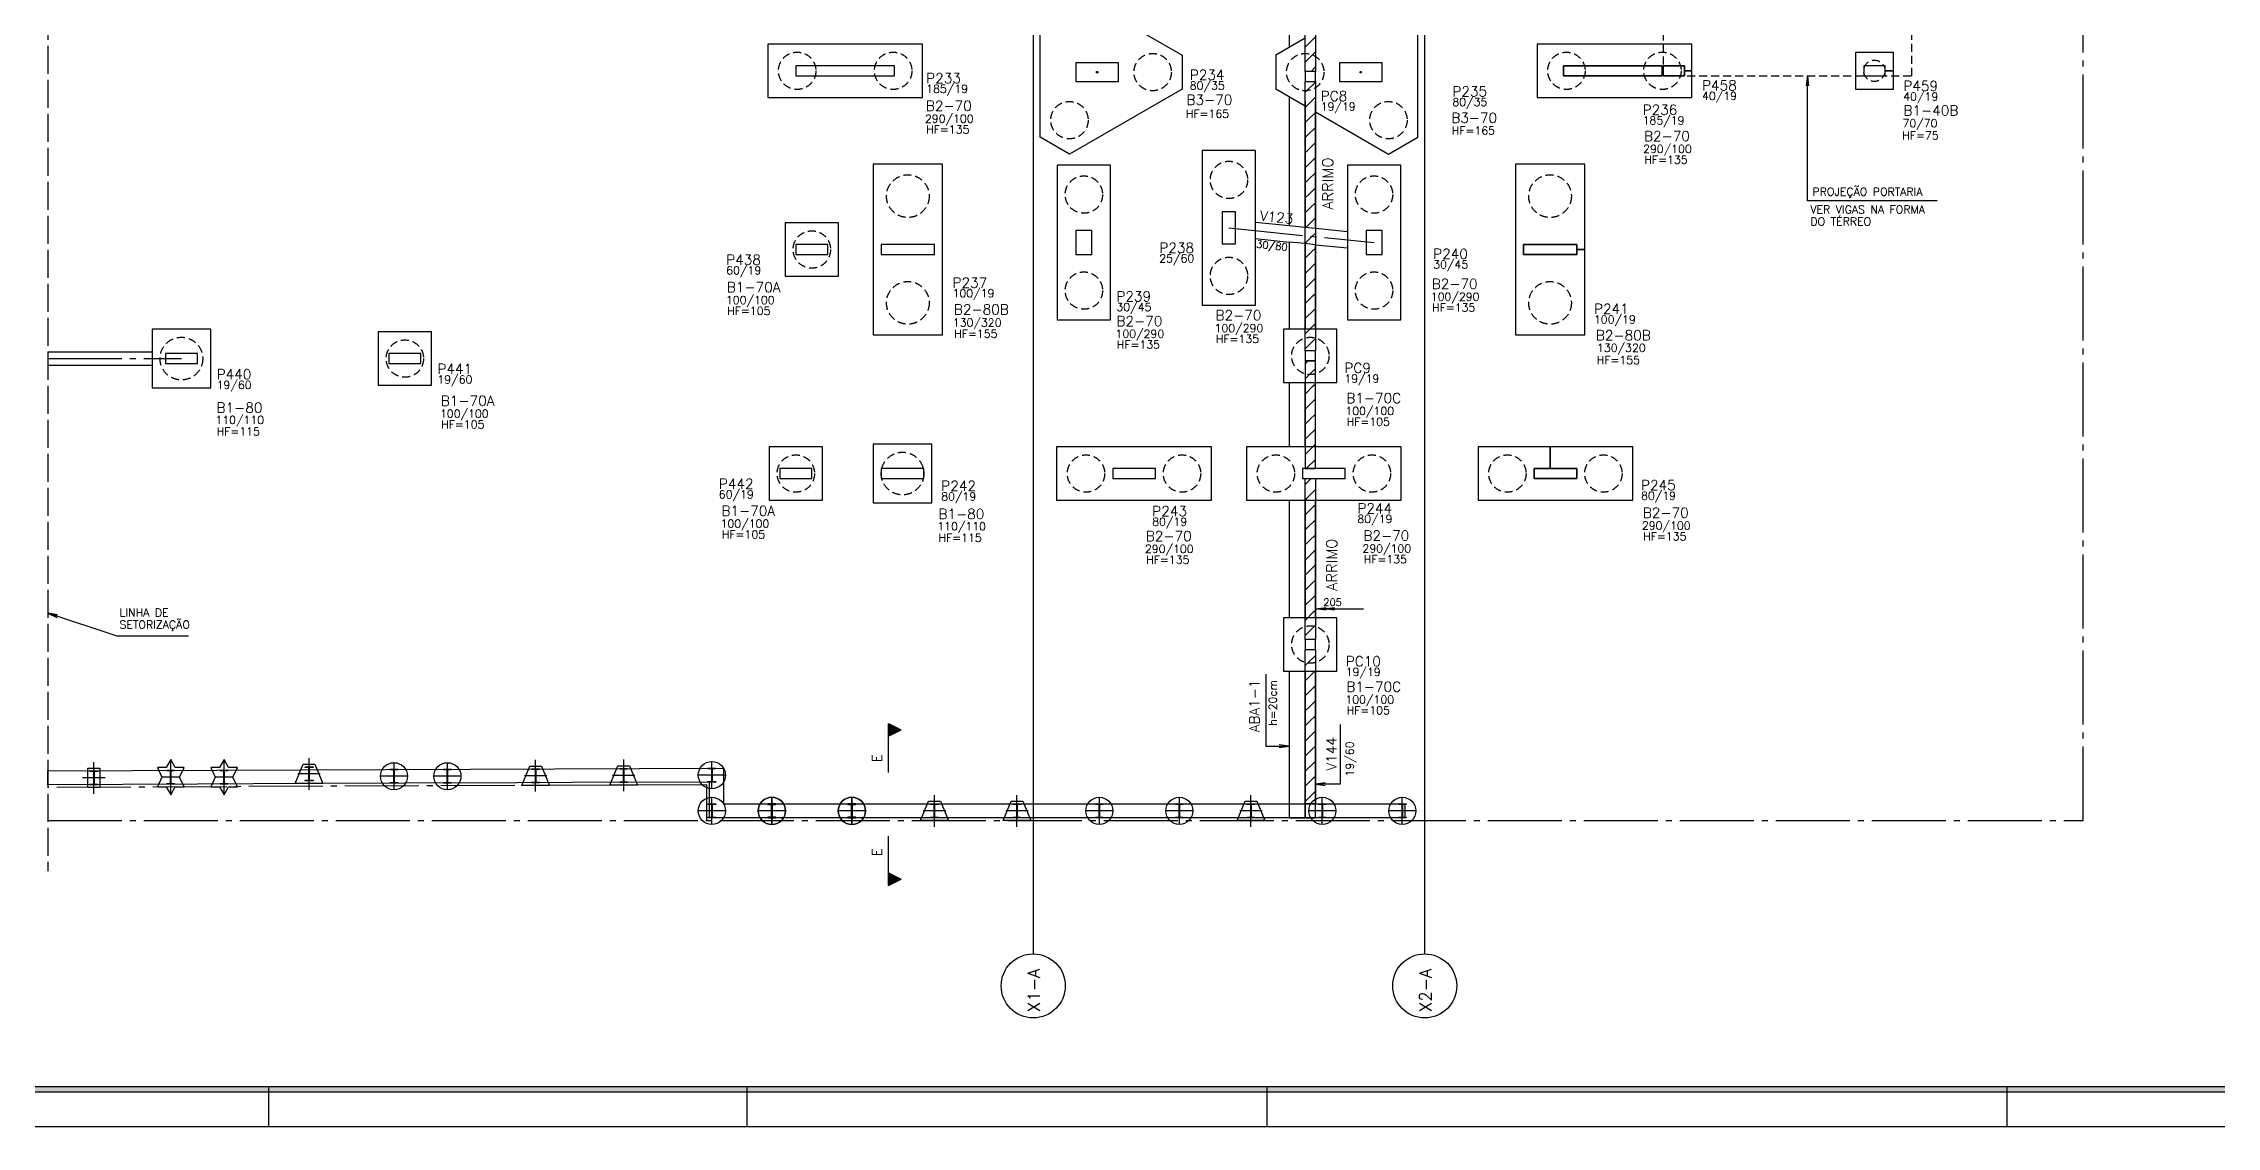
# Model space of a CAD drawing. Extents: x -5876 to 5291, y -572 to 5735.
# Drawn here: x -3827 to 247, y -572 to 1458 of the extents above; entities that cross this region are included whole.
import ezdxf

# ---------------------------------------------------------------- set-up
doc = ezdxf.new("R2010")
doc.units = 0
doc.header["$LTSCALE"] = 75
doc.header["$MEASUREMENT"] = 0
for name, pattern in [('ESTILO_TQS_0001', [0.85, 0.7, -0.15]), ('ESTILO_TQS_0002', [0.3, 0.2, -0.1]), ('ESTILO_TQS_0004', [2.4, 1.5, 0.2, 0.15, -0.2, 0.15, -0.2])]:
    doc.linetypes.add(name, pattern=pattern)
doc.layers.get('0').update_dxf_attribs({"color": 245, "linetype": 'CONTINUOUS'})
for name, color, linetype in [('01', 7, 'CONTINUOUS'), ('100', 7, 'CONTINUOUS'), ('11', 7, 'CONTINUOUS'), ('12', 7, 'CONTINUOUS'), ('178', 7, 'CONTINUOUS'), ('18', 4, 'CONTINUOUS'), ('2', 5, 'CONTINUOUS'), ('201', 7, 'ESTILO_TQS_0001'), ('205', 5, 'ESTILO_TQS_0004'), ('21', 1, 'CONTINUOUS'), ('210', 7, 'ESTILO_TQS_0002'), ('221', 102, 'CONTINUOUS'), ('224', 7, 'CONTINUOUS'), ('226', 9, 'CONTINUOUS'), ('234', 66, 'CONTINUOUS'), ('240', 43, 'CONTINUOUS'), ('246', 3, 'CONTINUOUS'), ('251', 5, 'CONTINUOUS'), ('8', 7, 'CONTINUOUS'), ('9', 3, 'CONTINUOUS')]:
    doc.layers.add(name, color=color, linetype=linetype)
doc.styles.get("Standard").update_dxf_attribs({"font": 'ROMANS.SHX'})

# ---------------------------------------------------------------- blocks, each defined once
blk = doc.blocks.new('PERFIL_3', base_point=(4661.005624, 4850.7173))
at = {"layer": '178'}
for p, q in [((4686.44466, 4850.7173), (4635.566588, 4850.7173)), ((4661.005013, 4825.278264), (4661.005013, 4876.156336))]:
    blk.add_line(p, q, dxfattribs=at)
at = {"layer": '178', "linetype": 'Continuous'}
for p, q in [((4653.655014, 4862.6973), (4653.655014, 4863.8173)), ((4653.655014, 4863.8173), (4668.355014, 4863.8173)), ((4659.695014, 4862.6973), (4653.655014, 4862.6973)), ((4660.675014, 4839.7173), (4660.675014, 4861.7173)), ((4661.335014, 4861.7173), (4661.335014, 4839.7173)), ((4668.355014, 4862.6973), (4662.315014, 4862.6973)), ((4668.355014, 4863.8173), (4668.355014, 4862.6973)), ((4653.655014, 4837.6173), (4653.655014, 4838.7373)), ((4653.655014, 4838.7373), (4659.695014, 4838.7373)), ((4668.355014, 4837.6173), (4653.655014, 4837.6173)), ((4662.315014, 4838.7373), (4668.355014, 4838.7373)), ((4668.355014, 4838.7373), (4668.355014, 4837.6173))]:
    blk.add_line(p, q, dxfattribs=at)
at = {"layer": '178'}
blk.add_circle((4661.005624, 4850.7173), 25.439036, dxfattribs=at)
at = {"layer": '178', "linetype": 'Continuous'}
for centre, start, end in [((4659.695014, 4861.7173), 360, 90), ((4662.315014, 4861.7173), 90, 179.999999), ((4659.695014, 4839.7173), 270, 360), ((4662.315014, 4839.7173), 180, 270)]:
    blk.add_arc(centre, 0.98, start, end, dxfattribs=at)
blk = doc.blocks.new('_H0B108D4A6C-032')
for p, q in [((-1460.876702, 1820.098763), (-1443.879465, 1837.096)), ((-1461.626, 1819.349465), (-1460.876702, 1820.098763)), ((-1461.626, 1791.065193), (-1459.682477, 1793.008716)), ((-1459.682477, 1793.008716), (-1442.626, 1810.065193)), ((-1461.626, 1762.780922), (-1458.488252, 1765.91867)), ((-1458.488252, 1765.91867), (-1442.626, 1781.780922)), ((-1457.294027, 1738.828623), (-1442.626, 1753.496651)), ((-1461.626, 1734.496651), (-1457.294027, 1738.828623)), ((-1461.626, 1706.21238), (-1456.099803, 1711.738577)), ((-1456.099803, 1711.738577), (-1442.626, 1725.21238)), ((-1461.626, 1677.928108), (-1454.905578, 1684.648531)), ((-1454.905578, 1684.648531), (-1442.626, 1696.928108)), ((-1461.626, 1649.643837), (-1453.711353, 1657.558484)), ((-1461.626, 1621.359566), (-1452.517128, 1630.468438)), ((-1453.711353, 1657.558484), (-1442.626, 1668.643837)), ((-1452.517128, 1630.468438), (-1442.626, 1640.359566)), ((-1461.626, 1593.075295), (-1451.322904, 1603.378391)), ((-1451.322904, 1603.378391), (-1442.626, 1612.075295)), ((-1461.626, 1564.791023), (-1450.128679, 1576.288345)), ((-1461.626, 1536.506752), (-1448.934454, 1549.198298)), ((-1450.128679, 1576.288345), (-1442.626, 1583.791023)), ((-1448.934454, 1549.198298), (-1442.626, 1555.506752)), ((-1461.626, 1508.222481), (-1447.740229, 1522.108252)), ((-1447.740229, 1522.108252), (-1442.626, 1527.222481)), ((-1461.626, 1479.93821), (-1446.546004, 1495.018205)), ((-1461.626, 1451.653938), (-1445.35178, 1467.928159)), ((-1446.546004, 1495.018205), (-1442.626, 1498.93821)), ((-1445.35178, 1467.928159), (-1442.626, 1470.653938)), ((-1461.626, 1423.369667), (-1444.157555, 1440.838112)), ((-1444.157555, 1440.838112), (-1442.626, 1442.369667)), ((-1450.615396, 1406.096), (-1442.96333, 1413.748066)), ((-1442.96333, 1413.748066), (-1442.626, 1414.085396))]:
    blk.add_line(p, q)
blk = doc.blocks.new('_H0B108D4A6C-033')
for p, q in [((-1460.890117, 1367.537008), (-1442.626, 1385.801125)), ((-1461.626, 1366.801125), (-1460.890117, 1367.537008)), ((-1459.864542, 1340.278311), (-1442.626, 1357.516853)), ((-1461.626, 1338.516853), (-1459.864542, 1340.278311)), ((-1461.626, 1310.232582), (-1458.838968, 1313.019615)), ((-1458.838968, 1313.019615), (-1442.626, 1329.232582)), ((-1461.626, 1281.948311), (-1457.813393, 1285.760918)), ((-1457.813393, 1285.760918), (-1442.626, 1300.948311)), ((-1456.787818, 1258.502222), (-1442.626, 1272.66404)), ((-1461.626, 1253.66404), (-1456.787818, 1258.502222)), ((-1461.626, 1225.379769), (-1455.762244, 1231.243525)), ((-1455.762244, 1231.243525), (-1442.626, 1244.379769)), ((-1461.626, 1197.095497), (-1454.736669, 1203.984828)), ((-1454.736669, 1203.984828), (-1442.626, 1216.095497)), ((-1453.711094, 1176.726132), (-1442.626, 1187.811226)), ((-1461.626, 1168.811226), (-1453.711094, 1176.726132)), ((-1461.626, 1140.526955), (-1452.685519, 1149.467435)), ((-1452.685519, 1149.467435), (-1442.626, 1159.526955)), ((-1461.626, 1112.242684), (-1451.659945, 1122.208739)), ((-1451.659945, 1122.208739), (-1442.626, 1131.242684)), ((-1450.63437, 1094.950042), (-1442.626, 1102.958412)), ((-1461.626, 1083.958412), (-1450.63437, 1094.950042)), ((-1461.626, 1055.674141), (-1449.608795, 1067.691346)), ((-1449.608795, 1067.691346), (-1442.626, 1074.674141)), ((-1461.626, 1027.38987), (-1448.58322, 1040.432649)), ((-1448.58322, 1040.432649), (-1442.626, 1046.38987)), ((-1461.626, 999.105599), (-1447.557646, 1013.173953)), ((-1461.626, 970.821327), (-1446.532071, 985.915256)), ((-1447.557646, 1013.173953), (-1442.626, 1018.105599)), ((-1446.532071, 985.915256), (-1442.626, 989.821327)), ((-1461.626, 942.537056), (-1445.506496, 958.65656)), ((-1445.506496, 958.65656), (-1442.626, 961.537056)), ((-1461.626, 914.252785), (-1444.480922, 931.397863)), ((-1461.626, 885.968514), (-1443.455347, 904.139167)), ((-1444.480922, 931.397863), (-1442.626, 933.252785)), ((-1443.455347, 904.139167), (-1442.626, 904.968514))]:
    blk.add_line(p, q)
blk = doc.blocks.new('_H0B108D4A6C-034')
for p, q in [((-1461.626, 857.684242), (-1456.214242, 863.096)), ((-1461.626, 829.399971), (-1444.155998, 846.869974)), ((-1461.626, 801.1157), (-1447.100661, 815.641038)), ((-1447.100661, 815.641038), (-1442.626, 820.1157)), ((-1444.155998, 846.869974), (-1442.626, 848.399971)), ((-1461.626, 772.831429), (-1450.045325, 784.412103)), ((-1450.045325, 784.412103), (-1442.626, 791.831429)), ((-1461.626, 744.547157), (-1452.989989, 753.183168)), ((-1455.934653, 721.954233), (-1442.626, 735.262886)), ((-1452.989989, 753.183168), (-1442.626, 763.547157)), ((-1461.626, 716.262886), (-1455.934653, 721.954233)), ((-1458.879317, 690.725298), (-1442.626, 706.978615)), ((-1461.626, 687.978615), (-1458.879317, 690.725298)), ((-1459.724344, 661.596), (-1442.626, 678.694344))]:
    blk.add_line(p, q)
blk = doc.blocks.new('_H0B108D4A6C-035')
for p, q in [((-1461.626, 631.410072), (-1460.962872, 632.073201)), ((-1460.962872, 632.073201), (-1450.440072, 642.596)), ((-1459.286113, 605.465688), (-1442.626, 622.125801)), ((-1461.626, 603.125801), (-1459.286113, 605.465688)), ((-1461.626, 574.84153), (-1457.609354, 578.858175)), ((-1457.609354, 578.858175), (-1442.626, 593.84153)), ((-1461.626, 546.557259), (-1455.932596, 552.250663)), ((-1455.932596, 552.250663), (-1442.626, 565.557259)), ((-1454.255837, 525.64315), (-1442.626, 537.272987)), ((-1461.626, 518.272987), (-1454.255837, 525.64315)), ((-1461.626, 489.988716), (-1452.579078, 499.035638)), ((-1452.579078, 499.035638), (-1442.626, 508.988716)), ((-1461.626, 461.704445), (-1450.90232, 472.428125)), ((-1450.90232, 472.428125), (-1442.626, 480.704445)), ((-1449.225561, 445.820613), (-1442.626, 452.420174)), ((-1461.626, 433.420174), (-1449.225561, 445.820613)), ((-1461.626, 405.135902), (-1447.548802, 419.2131)), ((-1447.548802, 419.2131), (-1442.626, 424.135902)), ((-1461.626, 376.851631), (-1445.872044, 392.605587)), ((-1445.872044, 392.605587), (-1442.626, 395.851631)), ((-1444.195285, 365.998075), (-1442.626, 367.56736)), ((-1461.626, 348.56736), (-1444.195285, 365.998075))]:
    blk.add_line(p, q)
blk = doc.blocks.new('_H0B108D4A6C-036')
for p, q in [((-1461.626, 320.283089), (-1461.514273, 320.394815)), ((-1461.626, 291.998817), (-1459.771162, 293.853655)), ((-1461.514273, 320.394815), (-1459.813089, 322.096)), ((-1459.771162, 293.853655), (-1442.626, 310.998817)), ((-1461.626, 263.714546), (-1458.028051, 267.312495)), ((-1458.028051, 267.312495), (-1442.626, 282.714546)), ((-1456.28494, 240.771335), (-1442.626, 254.430275)), ((-1461.626, 235.430275), (-1456.28494, 240.771335)), ((-1461.626, 207.146004), (-1454.541829, 214.230175)), ((-1454.541829, 214.230175), (-1442.626, 226.146004)), ((-1461.626, 178.861732), (-1452.798718, 187.689014)), ((-1452.798718, 187.689014), (-1442.626, 197.861732)), ((-1451.055607, 161.147854), (-1442.626, 169.577461)), ((-1461.626, 150.577461), (-1451.055607, 161.147854)), ((-1461.626, 122.29319), (-1449.312496, 134.606694)), ((-1449.312496, 134.606694), (-1442.626, 141.29319)), ((-1461.626, 94.008919), (-1447.569385, 108.065534)), ((-1461.626, 65.724647), (-1445.826273, 81.524374)), ((-1447.569385, 108.065534), (-1442.626, 113.008919)), ((-1445.826273, 81.524374), (-1442.626, 84.724647)), ((-1461.626, 37.440376), (-1444.083162, 54.983214)), ((-1444.083162, 54.983214), (-1442.626, 56.440376))]:
    blk.add_line(p, q)
blk = doc.blocks.new('PERFIL_4', base_point=(-1563.376791, 19.696))
at = {"layer": '178'}
for p, q in [((-1563.376791, -9.959187), (-1563.376791, 49.340813)), ((-1589.401284, 1.596), (-1574.401286, 37.796)), ((-1537.351337, 1.596), (-1589.401284, 1.596)), ((-1542.351286, 19.696), (-1584.401286, 19.696)), ((-1574.401286, 37.796), (-1552.351286, 37.796)), ((-1552.351286, 37.796), (-1537.351337, 1.596))]:
    blk.add_line(p, q, dxfattribs=at)
at = {"layer": '178', "linetype": 'Continuous'}
for p, q in [((-1570.72679, 6.596), (-1570.72679, 7.716)), ((-1570.72679, 7.716), (-1564.68679, 7.716)), ((-1570.726789, 31.676), (-1570.726789, 32.796)), ((-1570.726789, 32.796), (-1556.026789, 32.796)), ((-1564.686789, 31.676), (-1570.726789, 31.676)), ((-1556.026789, 6.596), (-1570.726789, 6.596)), ((-1563.70679, 8.696), (-1563.706789, 30.696)), ((-1563.046789, 30.696), (-1563.046789, 8.696)), ((-1556.026789, 31.676), (-1562.066789, 31.676)), ((-1562.066789, 7.716), (-1556.026789, 7.716)), ((-1556.026789, 32.796), (-1556.026789, 31.676)), ((-1556.026789, 7.716), (-1556.026789, 6.596))]:
    blk.add_line(p, q, dxfattribs=at)
for centre, start, end in [((-1564.68679, 8.696), 270, 360), ((-1564.686789, 30.696), 360, 90), ((-1562.066789, 30.696), 90, 179.999999), ((-1562.066789, 8.696), 180, 270)]:
    blk.add_arc(centre, 0.98, start, end, dxfattribs=at)
blk = doc.blocks.new('PERFIL_1', base_point=(-6719.126106, 19.696))
at = {"layer": '178', "linetype": 'Continuous'}
for p, q in [((-6727.459439, 37.795874), (-6719.126106, 53.029334)), ((-6719.126106, 53.029334), (-6710.792773, 37.795874)), ((-6735.792773, 19.696), (-6744.126106, 37.795874)), ((-6744.126106, 37.795874), (-6727.459439, 37.795874)), ((-6744.126106, 1.595874), (-6735.792773, 19.696)), ((-6727.459439, 1.595874), (-6744.126106, 1.595874)), ((-6719.126106, -13.637333), (-6727.459439, 1.595874)), ((-6726.476716, 32.796), (-6726.476716, 31.676)), ((-6711.776716, 32.796), (-6726.476716, 32.796)), ((-6726.476716, 31.676), (-6720.436716, 31.676)), ((-6720.436716, 7.716), (-6726.476716, 7.716)), ((-6726.476716, 7.716), (-6726.476716, 6.596)), ((-6726.476716, 6.596), (-6711.776716, 6.596)), ((-6719.456716, 30.696), (-6719.456716, 8.696)), ((-6710.792773, 1.595874), (-6719.126106, -13.637333)), ((-6718.796716, 8.696), (-6718.796716, 30.696)), ((-6717.816716, 31.676), (-6711.776716, 31.676)), ((-6711.776716, 7.716), (-6717.816716, 7.716)), ((-6711.776716, 31.676), (-6711.776716, 32.796)), ((-6711.776716, 6.596), (-6711.776716, 7.716)), ((-6710.792773, 37.795874), (-6694.126106, 37.795874)), ((-6694.126106, 1.595874), (-6710.792773, 1.595874)), ((-6694.126106, 37.795874), (-6702.459439, 19.696)), ((-6702.459439, 19.696), (-6694.126106, 1.595874))]:
    blk.add_line(p, q, dxfattribs=at)
at = {"layer": '178'}
for p, q in [((-6719.126106, 53.029334), (-6719.126106, -13.637333)), ((-6702.459439, 19.696), (-6735.792773, 19.696))]:
    blk.add_line(p, q, dxfattribs=at)
at = {"layer": '178', "linetype": 'Continuous'}
for centre, start, end in [((-6720.436716, 30.696), 0, 90), ((-6720.436716, 8.696), 270, 0), ((-6717.816716, 30.696), 90, 180), ((-6717.816716, 8.696), 180.000001, 270)]:
    blk.add_arc(centre, 0.98, start, end, dxfattribs=at)
blk = doc.blocks.new('PERFIL_2', base_point=(4774.568046, 4849.683))
at = {"layer": '178'}
for p, q in [((4795.593551, 4849.683), (4753.543551, 4849.683)), ((4763.543551, 4867.783), (4785.593551, 4867.783)), ((4763.543552, 4831.583), (4763.543551, 4867.783)), ((4774.568046, 4820.027813), (4774.568046, 4879.327813)), ((4785.593551, 4867.783), (4785.593552, 4831.583)), ((4785.593552, 4831.583), (4763.543552, 4831.583))]:
    blk.add_line(p, q, dxfattribs=at)
at = {"layer": '178', "linetype": 'Continuous'}
for p, q in [((4767.218047, 4861.663), (4767.218047, 4862.783)), ((4767.218047, 4862.783), (4781.918047, 4862.783)), ((4773.258047, 4861.663), (4767.218047, 4861.663)), ((4774.238047, 4838.683), (4774.238047, 4860.683)), ((4774.898047, 4860.683), (4774.898047, 4838.683)), ((4781.918047, 4861.663), (4775.878047, 4861.663)), ((4781.918047, 4862.783), (4781.918047, 4861.663)), ((4767.218047, 4836.583), (4767.218047, 4837.703)), ((4767.218047, 4837.703), (4773.258047, 4837.703)), ((4781.918047, 4836.583), (4767.218047, 4836.583)), ((4775.878047, 4837.703), (4781.918047, 4837.703)), ((4781.918047, 4837.703), (4781.918047, 4836.583))]:
    blk.add_line(p, q, dxfattribs=at)
for centre, start, end in [((4773.258047, 4860.683), 360, 90), ((4775.878047, 4860.683), 90, 179.999999), ((4773.258047, 4838.683), 270, 360), ((4775.878047, 4838.683), 180, 270)]:
    blk.add_arc(centre, 0.98, start, end, dxfattribs=at)

msp = doc.modelspace()

# ---------------------------------------------------------------- linework, layer by layer
for p, q in [((-3404.961292, -497.090714), (-3404.961292, -572.090714)), ((-2508.711292, -497.090714), (-2508.711292, -572.090714)), ((-1533.711292, -497.090714), (-1533.711292, -572.090714)), ((-146.211292, -497.090714), (-146.211292, -572.090714))]:
    msp.add_line(p, q)
for points in [[(-5876.211292, -572.090714), (5291.288708, -572.090714), (5291.288708, 5735.409286), (-5876.211292, 5735.409286), (-5876.211292, -572.090714)], [(5216.288708, -497.090714), (5216.288708, -507.590714), (-5699.211292, -507.590714), (-5699.211292, 5670.909286), (5216.288708, 5670.909286), (5216.288708, 5660.409286), (-5688.711292, 5660.409286), (-5688.711292, -497.090714), (5216.288708, -497.090714)], [(-5688.711292, -497.090714), (5216.288708, -497.090714), (5216.288708, 5660.409286), (-5688.711292, 5660.409286), (-5688.711292, -497.090714)]]:
    msp.add_lwpolyline(points)
for points in [[(5216.288708, -507.590714), (-5699.211292, -507.590714), (-5688.711292, -497.090714)], [(5216.288708, -507.590714), (-5688.711292, -497.090714), (5216.288708, -497.090714)]]:
    msp.add_solid(points)
at = {"layer": '01'}
for p, q in [((-3819.126021, 880.096), (-3623.626485, 880.096)), ((-3819.126021, 855.096), (-3623.626485, 855.096))]:
    msp.add_line(p, q, dxfattribs=at)
for points in [[(-1491.626, 1692.096), (-1491.626, 1450.784169)], [(-1491.626, 1358.410032), (-1491.626, 1116.247836)], [(-1461.626, 1349.596), (-1461.626, 1113.214748)], [(-1461.626, 1113.214748), (-1461.626, 1349.596)], [(-1442.626, 1111.293792), (-1442.626, 1349.596)], [(-1491.626, 1116.247836), (-1554.626, 1122.617322)], [(-1461.626, 1113.214748), (-1491.626, 1116.247836)], [(-1442.626, 1111.293792), (-1461.626, 1113.214748)], [(-1382.626, 1105.227616), (-1442.626, 1111.293792)], [(-1554.626, 1092.464384), (-1491.626, 1086.094899)], [(-1491.626, 1086.094899), (-1491.626, 922.596)], [(-1461.626, 1083.061811), (-1491.626, 1086.094899)], [(-1461.626, 1083.061811), (-1461.626, 922.596)], [(-1442.626, 1081.140855), (-1461.626, 1083.061811)], [(-1461.626, 922.596), (-1461.626, 1083.061811)], [(-1442.626, 922.596), (-1442.626, 1081.140855)], [(-1442.626, 1081.140855), (-1382.626, 1075.074678)], [(-1491.626, 822.596), (-1491.626, 702.096)], [(-1461.626, 822.596), (-1461.626, 702.096)], [(-1461.626, 702.096), (-1461.626, 822.596)], [(-1442.626, 702.096), (-1442.626, 822.596)], [(-1491.626, 602.096), (-1491.626, 381.596)], [(-1461.626, 602.096), (-1461.626, 381.596)], [(-1461.626, 381.596), (-1461.626, 602.096)], [(-1442.626, 381.596), (-1442.626, 602.096)], [(-1491.626, 281.596), (-1491.626, 6.596)], [(-1461.626, 281.596), (-1461.626, 6.596)], [(-1461.626, 6.596), (-1461.626, 281.596)], [(-1442.626, 6.596), (-1442.626, 281.596)], [(-1274.775999, 6.596), (-2578.498828, 6.596), (-2578.498828, 73.596), (-2836.562425, 72.596), (-2939.996862, 72.187284), (-3149.626021, 71.596), (-3329.126021, 70.696), (-3538.626021, 69.796), (-3819.126021, 68.623427), (-3819.126021, 94.82358), (-2552.298828, 99.796), (-2552.298828, 32.796), (-1274.775999, 32.796), (-1274.775999, 6.596)], [(-1491.626, 6.596), (-1461.626, 6.596)], [(-1461.626, 6.596), (-1442.626, 6.596)]]:
    msp.add_lwpolyline(points, dxfattribs=at)
at = {"layer": '100'}
msp.add_lwpolyline([(-1274.775999, 6.596), (-2578.498828, 6.596), (-2578.498828, 73.596), (-2836.562425, 72.596), (-2939.996862, 72.187284), (-3149.626021, 71.596), (-3329.126021, 70.696), (-3538.626021, 69.796), (-3819.126021, 68.623427), (-3819.126021, 94.82358), (-2552.298828, 99.796), (-2552.298828, 32.796), (-1274.775999, 32.796), (-1274.775999, 6.596)], dxfattribs=at)
at = {"layer": '18'}
for p, q in [((-1971.623768, 5249.096126), (-1971.623768, -248.404)), ((-1237.623768, -248.404), (-1237.623768, 5249.096126))]:
    msp.add_line(p, q, dxfattribs=at)
for centre in [(-1971.623768, -308.404), (-1237.623768, -308.404)]:
    msp.add_circle(centre, 60, dxfattribs=at)
at = {"layer": '2'}
for points in [[(-2416.626, 1397.596), (-2231.626036, 1397.596), (-2231.626036, 1416.596), (-2416.626, 1416.596), (-2416.626, 1397.596)], [(-1891.626, 1387.096), (-1811.626, 1387.096), (-1811.626, 1422.096), (-1891.626, 1422.096), (-1891.626, 1387.096)], [(-1461.626, 1387.096), (-1442.626, 1387.096), (-1442.626, 1406.096), (-1461.626, 1406.096), (-1461.626, 1387.096)], [(-1397.626, 1387.096), (-1317.626, 1387.096), (-1317.626, 1422.096), (-1397.626, 1422.096), (-1397.626, 1387.096)], [(-977.625964, 1397.596), (-792.626, 1397.596), (-792.626, 1416.596), (-977.625964, 1416.596), (-977.625964, 1397.596)], [(-790.626, 1397.596), (-750.626, 1397.596), (-750.626, 1416.596), (-790.626, 1416.596), (-790.626, 1397.596)], [(-414.626, 1397.596), (-374.626, 1397.596), (-374.626, 1416.596), (-414.626, 1416.596), (-414.626, 1397.596)], [(-1617.126, 1082.596), (-1592.126, 1082.596), (-1592.126, 1142.596), (-1617.126, 1142.596), (-1617.126, 1082.596)], [(-1891.626, 1062.596), (-1861.626, 1062.596), (-1861.626, 1107.596), (-1891.626, 1107.596), (-1891.626, 1062.596)], [(-1347.626, 1062.596), (-1317.626, 1062.596), (-1317.626, 1107.596), (-1347.626, 1107.596), (-1347.626, 1062.596)], [(-2416.626007, 1062.596), (-2356.626007, 1062.596), (-2356.626007, 1081.596), (-2416.626007, 1081.596), (-2416.626007, 1062.596)], [(-2256.626024, 1062.596), (-2156.626024, 1062.596), (-2156.626024, 1081.596), (-2256.626024, 1081.596), (-2256.626024, 1062.596)], [(-1052.626, 1062.596), (-952.626, 1062.596), (-952.626, 1081.596), (-1052.626, 1081.596), (-1052.626, 1062.596)], [(-3538.626021, 858.096), (-3538.626021, 877.096), (-3598.626021, 877.096), (-3598.626021, 858.096), (-3538.626021, 858.096)], [(-3119.626021, 858.096), (-3119.626021, 877.096), (-3179.626021, 877.096), (-3179.626021, 858.096), (-3119.626021, 858.096)], [(-1461.626, 863.096), (-1442.626, 863.096), (-1442.626, 882.096), (-1461.626, 882.096), (-1461.626, 863.096)], [(-2446.626007, 642.596026), (-2386.626007, 642.596026), (-2386.626007, 661.596026), (-2446.626007, 661.596026), (-2446.626007, 642.596026)], [(-2256.626021, 642.596026), (-2176.626021, 642.596026), (-2176.626021, 661.596026), (-2256.626021, 661.596026), (-2256.626021, 642.596026)], [(-1822.626, 642.596026), (-1742.626, 642.596026), (-1742.626, 661.596026), (-1822.626, 661.596026), (-1822.626, 642.596026)], [(-1466.626, 642.596), (-1386.626, 642.596), (-1386.626, 661.596), (-1466.626, 661.596), (-1466.626, 642.596)], [(-1032.626, 642.596), (-952.626, 642.596), (-952.626, 661.596), (-1032.626, 661.596), (-1032.626, 642.596)], [(-1461.626, 322.096), (-1442.626, 322.096), (-1442.626, 341.096), (-1461.626, 341.096), (-1461.626, 322.096)]]:
    msp.add_lwpolyline(points, dxfattribs=at)
at = {"layer": '201'}
msp.add_lwpolyline([(-5454.126, 5101.596), (-5454.126, 2665.096), (-3819.126021, 2665.096), (-3819.126021, -93.404)], dxfattribs=at)
at = {"layer": '205'}
for p, q in [((-3.123768, 1.596), (-3.123768, 5001.596)), ((-1604.626, 1112.596), (-1332.626, 1085.096)), ((-3819.126021, 867.59621), (-3568.626485, 867.595874)), ((-3819.126021, 1.596), (-3.123768, 1.596))]:
    msp.add_line(p, q, dxfattribs=at)
msp.add_lwpolyline([(-2583.498828, 1.595875), (-2583.498828, 68.596), (-3819.126021, 63.623432)], dxfattribs=at)
at = {"layer": '21', "color": 2, "linetype": 'Continuous'}
for p, q in [((-1442.626, 398.514483), (-1422.63844, 401.145903)), ((-1442.626, 398.514483), (-1352.626, 398.514483)), ((-1422.63844, 395.883063), (-1442.626, 398.514483)), ((-1426.8931, 398.514483), (-1406.90554, 401.145903)), ((-1406.90554, 395.883063), (-1426.8931, 398.514483))]:
    msp.add_line(p, q, dxfattribs=at)
at = {"layer": '210'}
msp.add_lwpolyline([(-324.626, 3571.596031), (-790.626, 3571.596031), (-790.626, 1397.596), (-324.626, 1397.596), (-324.626, 3571.596031)], dxfattribs=at)
for centre, radius in [((-2414.126018, 1407.096), 35), ((-2234.126018, 1407.096), 35), ((-1747.626, 1404.596), 35), ((-1461.626, 1404.596), 35), ((-971.923829, 1407.095975), 35), ((-791.923829, 1407.095975), 35), ((-394.626, 1407.096), 20), ((-1903.626, 1314.596), 35), ((-1305.626, 1314.596), 35), ((-1604.626, 1202.596), 35), ((-2206.626024, 1172.096), 40), ((-1876.626, 1175.096), 35), ((-1332.626, 1175.096), 35), ((-1002.626, 1172.096), 40), ((-2386.626007, 1072.096), 35), ((-1876.626, 995.096), 35), ((-1604.626, 1022.596), 35), ((-1332.626, 995.096), 35), ((-2206.626024, 972.096), 40), ((-1002.626, 972.096), 40), ((-3568.626485, 867.595874), 40), ((-3149.626021, 867.596), 35), ((-1452.126, 872.596), 35), ((-2416.626007, 652.096026), 35), ((-2216.626021, 652.096026), 40), ((-1872.626, 652.096026), 35), ((-1692.626, 652.096026), 35), ((-1516.626, 652.096), 35), ((-1336.626, 652.096), 35), ((-1082.626, 652.096), 35), ((-902.626, 652.096), 35), ((-1452.126, 331.596), 35)]:
    msp.add_circle(centre, radius, dxfattribs=at)
at = {"layer": '221', "color": 11, "linetype": 'Continuous'}
for points in [[(-276.736328, 1163.492861), (-520.275149, 1163.492861), (-520.275149, 1397.596), (-517.827783, 1379.006409), (-520.275149, 1397.596), (-522.722515, 1379.006409)], [(-3555.2849, 346.900056), (-3688.988806, 346.900056), (-3819.126021, 390.479904), (-3800.721415, 386.897588), (-3819.126021, 390.479904), (-3802.275709, 382.25619)], [(-1535.622815, 275.732237), (-1535.622815, 141.119786), (-1491.626, 141.119786), (-1510.215591, 138.67242), (-1491.626, 141.119786), (-1510.215591, 143.567152)], [(-1396.011338, 181.640486), (-1396.011338, 69.91588), (-1442.626, 69.91588), (-1424.036409, 72.363246), (-1442.626, 69.91588), (-1424.036409, 67.468514)]]:
    msp.add_lwpolyline(points, dxfattribs=at)
at = {"layer": '221'}
for centre in [(-1851.626, 1404.596), (-1357.626, 1404.596)]:
    msp.add_circle(centre, 1.5, dxfattribs=at)
at = {"layer": '224'}
for p, q in [((-2243.068909, 91.563681), (-2243.068909, 183.723662)), ((-2243.068909, 183.723662), (-2219.068897, 171.723662)), ((-2243.068909, 159.723639), (-2219.068897, 171.723662)), ((-2240.928475, 160.793845), (-2240.928475, 182.653502)), ((-2238.788109, 161.864051), (-2238.788109, 181.583297)), ((-2236.647698, 162.934256), (-2236.647698, 180.513137)), ((-2234.507332, 164.004416), (-2234.507332, 179.442931)), ((-2232.366966, 165.074622), (-2232.366921, 178.372725)), ((-2230.226555, 166.144828), (-2230.226555, 177.302565)), ((-2228.086132, 167.215033), (-2228.086178, 176.23236)), ((-2225.945709, 168.285239), (-2225.945767, 175.162154)), ((-2223.805344, 169.355445), (-2223.805344, 174.091948)), ((-2221.664978, 170.425605), (-2221.664978, 173.02172)), ((-2243.068909, -120.173684), (-2243.068909, -28.013703)), ((-2243.068909, -96.173661), (-2219.068897, -108.173684)), ((-2243.068909, -120.173684), (-2219.068897, -108.173684)), ((-2240.928475, -119.103524), (-2240.928475, -97.243867)), ((-2238.788109, -118.033318), (-2238.788109, -98.314072)), ((-2236.647698, -116.963158), (-2236.647698, -99.384278)), ((-2234.507332, -115.892953), (-2234.507332, -100.454438)), ((-2232.366921, -114.822747), (-2232.366966, -101.524643)), ((-2230.226555, -113.752587), (-2230.226555, -102.594849)), ((-2228.086178, -112.682381), (-2228.086132, -103.665055)), ((-2225.945767, -111.612176), (-2225.945709, -104.735261)), ((-2223.805344, -110.54197), (-2223.805344, -105.805466)), ((-2221.664978, -109.471741), (-2221.664978, -106.875626))]:
    msp.add_line(p, q, dxfattribs=at)
at = {"layer": '226'}
msp.add_lwpolyline([(-952.626, 1072.096), (-937.626, 1072.096), (-937.626, 1232.096), (-1067.626, 1232.096), (-1067.626, 912.096), (-937.626, 912.096), (-937.626, 1071.996), (-952.626, 1071.996), (-952.626, 1062.596), (-1052.626, 1062.596), (-1052.626, 1081.596), (-952.626, 1081.596), (-952.626, 1072.096)], dxfattribs=at)
at = {"layer": '234'}
msp.add_lwpolyline([(-359.626, 1407.096), (-374.626, 1407.096), (-374.626, 1416.596), (-414.626, 1416.596), (-414.626, 1397.596), (-374.626, 1397.596), (-374.626, 1406.996), (-359.626, 1406.996), (-359.626, 1372.096), (-429.626, 1372.096), (-429.626, 1442.096), (-359.626, 1442.096), (-359.626, 1407.096)], dxfattribs=at)
at = {"layer": '240'}
for points in [[(-1461.626, 1837.096), (-1442.626, 1837.096), (-1442.626, 1406.096), (-1461.626, 1406.096), (-1461.626, 1837.096)], [(-1461.626, 1387.096), (-1442.626, 1387.096), (-1442.626, 882.096), (-1461.626, 882.096), (-1461.626, 1387.096)], [(-1461.626, 661.596), (-1442.626, 661.596), (-1442.626, 863.096), (-1461.626, 863.096), (-1461.626, 661.596)], [(-1461.626, 642.596), (-1442.626, 642.596), (-1442.626, 341.096), (-1461.626, 341.096), (-1461.626, 642.596)], [(-1461.626, 322.096), (-1442.626, 322.096), (-1442.626, 32.796), (-1461.626, 32.796), (-1461.626, 322.096)]]:
    msp.add_lwpolyline(points, dxfattribs=at)
at = {"layer": '246'}
for points in [[(-750.626, 1407.096), (-736.923829, 1407.095975), (-736.923829, 1457.095975), (-1026.923829, 1457.095975), (-1026.923829, 1357.095975), (-736.923829, 1357.095975), (-736.923829, 1406.995975), (-750.626, 1406.995975), (-750.626, 1397.596), (-790.626, 1397.596), (-790.626, 1407.096), (-792.626, 1407.096), (-792.626, 1397.596), (-977.625964, 1397.596), (-977.625964, 1416.596), (-792.626, 1416.596), (-792.626, 1407.196), (-790.626, 1407.196), (-790.626, 1416.596), (-750.626, 1416.596), (-750.626, 1407.196), (-750.626, 1407.096)], [(-1002.626, 661.596), (-1002.626, 702.096), (-1137.626, 702.096), (-1137.626, 602.096), (-847.626, 602.096), (-847.626, 702.096), (-1002.526, 702.096), (-1002.526, 661.596), (-952.626, 661.596), (-952.626, 642.596), (-1032.626, 642.596), (-1032.626, 661.596), (-1002.626, 661.596)]]:
    msp.add_lwpolyline(points, dxfattribs=at)
at = {"layer": '251'}
for p, q in [((-1250.626, 1282.863489), (-1250.626, 1526.328702)), ((-1461.626, 1468.091353), (-1516.645439, 1436.350801)), ((-1516.645439, 1436.350801), (-1516.645439, 1372.843822)), ((-1461.626, 1341.102942), (-1516.645439, 1372.843822)), ((-1442.626, 1330.141785), (-1305.620143, 1251.102695)), ((-1305.620143, 1251.102695), (-1250.626, 1282.863489))]:
    msp.add_line(p, q, dxfattribs=at)
for points in [[(-1958.626, 1526.332074), (-1903.632505, 1558.096538), (-1692.606561, 1436.350801), (-1692.606561, 1372.843822), (-1903.631857, 1251.102695), (-1958.626, 1282.863489), (-1958.626, 1526.328702)], [(-429.626, 1372.096), (-429.626, 1442.096), (-359.626, 1442.096), (-359.626, 1372.096), (-429.626, 1372.096)]]:
    msp.add_lwpolyline(points, dxfattribs=at)
at = {"layer": '251', "linetype": 'Continuous'}
for points in [[(-2469.126018, 1357.096), (-2179.126018, 1357.096), (-2179.126018, 1457.096), (-2469.126018, 1457.096), (-2469.126018, 1357.096)], [(-1026.923829, 1357.095975), (-736.923829, 1357.095975), (-736.923829, 1457.095975), (-1026.923829, 1457.095975), (-1026.923829, 1357.095975)], [(-2141.626024, 912.096), (-2141.626024, 1232.096), (-2271.626024, 1232.096), (-2271.626024, 912.096), (-2141.626024, 912.096)], [(-1926.626, 1230.096), (-1926.626, 940.096), (-1826.626, 940.096), (-1826.626, 1230.096), (-1926.626, 1230.096)], [(-1654.626, 1257.596), (-1654.626, 967.596), (-1554.626, 967.596), (-1554.626, 1257.596), (-1654.626, 1257.596)], [(-1382.626, 1230.096), (-1382.626, 940.096), (-1282.626, 940.096), (-1282.626, 1230.096), (-1382.626, 1230.096)], [(-937.626, 912.096), (-937.626, 1232.096), (-1067.626, 1232.096), (-1067.626, 912.096), (-937.626, 912.096)], [(-2336.626007, 1122.096), (-2436.626007, 1122.096), (-2436.626007, 1022.096), (-2336.626007, 1022.096), (-2336.626007, 1122.096)], [(-3513.626485, 812.595874), (-3513.626485, 922.595874), (-3623.626485, 922.595874), (-3623.626485, 812.595874), (-3513.626485, 812.595874)], [(-3099.626021, 917.596), (-3199.626021, 917.596), (-3199.626021, 817.596), (-3099.626021, 817.596), (-3099.626021, 917.596)], [(-1402.126, 922.596), (-1502.126, 922.596), (-1502.126, 822.596), (-1402.126, 822.596), (-1402.126, 922.596)], [(-2366.626007, 702.096026), (-2466.626007, 702.096026), (-2466.626007, 602.096026), (-2366.626007, 602.096026), (-2366.626007, 702.096026)], [(-2161.626021, 597.096026), (-2161.626021, 707.096026), (-2271.626021, 707.096026), (-2271.626021, 597.096026), (-2161.626021, 597.096026)], [(-1927.626, 602.096026), (-1637.626, 602.096026), (-1637.626, 702.096026), (-1927.626, 702.096026), (-1927.626, 602.096026)], [(-1571.626, 602.096), (-1281.626, 602.096), (-1281.626, 702.096), (-1571.626, 702.096), (-1571.626, 602.096)], [(-1137.626, 602.096), (-847.626, 602.096), (-847.626, 702.096), (-1137.626, 702.096), (-1137.626, 602.096)], [(-1402.126, 381.596), (-1502.126, 381.596), (-1502.126, 281.596), (-1402.126, 281.596), (-1402.126, 381.596)]]:
    msp.add_lwpolyline(points, dxfattribs=at)

# ---------------------------------------------------------------- block references
at = {"layer": '178'}
for name, p in [('PERFIL_2', (-3732.639829, 81.530499)), ('PERFIL_4', (-3329.173909, 88.924721)), ('PERFIL_3', (-3169.904379, 84.604057)), ('PERFIL_3', (-3069.904379, 84.604057)), ('PERFIL_4', (-2904.598028, 85.519937)), ('PERFIL_4', (-2739.289844, 86.051732)), ('PERFIL_3', (-2573.988529, 86.724753)), ('PERFIL_3', (-2573.997607, 19.691005)), ('PERFIL_3', (-2461.625502, 19.691005)), ('PERFIL_3', (-2461.625502, 19.691005)), ('PERFIL_3', (-2311.625502, 19.691005)), ('PERFIL_4', (-2156.709518, 19.695874)), ('PERFIL_4', (-2002.042849, 19.695874)), ('PERFIL_3', (-1847.625495, 19.691005)), ('PERFIL_3', (-1697.625495, 19.691005)), ('PERFIL_4', (-1563.376791, 19.695874)), ('PERFIL_3', (-1429.625495, 19.691005)), ('PERFIL_3', (-1279.626106, 19.691005))]:
    msp.add_blockref(name, p, dxfattribs=at)
at = {"layer": '178', "xscale": -1, "rotation": 180}
for name, p in [('PERFIL_1', (-3588.665214, 82.802251)), ('PERFIL_1', (-3488.665214, 82.802251)), ('PERFIL_3', (-2461.625755, 19.700995)), ('PERFIL_3', (-2461.625755, 19.700995)), ('PERFIL_3', (-2311.625755, 19.700995))]:
    msp.add_blockref(name, p, dxfattribs=at)
at = {"layer": '240'}
for name in ['_H0B108D4A6C-032', '_H0B108D4A6C-033', '_H0B108D4A6C-034', '_H0B108D4A6C-035', '_H0B108D4A6C-036']:
    msp.add_blockref(name, (0, 0), dxfattribs=at)

# ---------------------------------------------------------------- texts
at = {"layer": '11', "linetype": 'Continuous'}
for s, height, rotation, p in [('30/80', 13.5, 354.227, (-1554.085139, 1075.581287)), ('h=20cm', 15, 90, (-1515.149939, 179.197216)), ('19/60', 15, 90, (-1370.650999, 84.176426))]:
    msp.add_text(s, height=height, rotation=rotation, dxfattribs=at).set_placement(p)
at = {"layer": '12', "linetype": 'Continuous'}
for s, p in [('80/35', (-1678.084284, 1371.985659)), ('185/19', (-2172.173245, 1365.877234)), ('19/19', (-1432.623059, 1332.470495)), ('80/35', (-1185.807385, 1341.035231)), ('40/19', (-717.745408, 1352.437454)), ('40/19', (-340.397362, 1351.254119)), ('290/100', (-2174.606937, 1309.847085)), ('HF=135', (-2172.170101, 1289.556676)), ('HF=165', (-1685.419903, 1318.98124)), ('185/19', (-829.084383, 1306.602825)), ('70/70', (-341.856379, 1301.20411)), ('HF=165', (-1186.831195, 1287.474114)), ('290/100', (-828.174313, 1253.2097)), ('HF=75', (-342.347664, 1278.4736)), ('HF=135', (-825.737477, 1232.91929)), ('25/60', (-1735.228305, 1047.795308)), ('60/19', (-2547.15512, 1025.495875)), ('30/45', (-1221.738745, 1036.459514)), ('100/100', (-2547.694301, 969.812433)), ('100/19', (-2122.785851, 982.488837)), ('100/290', (-1226.23305, 976.016962)), ('HF=105', (-2545.257465, 949.522023)), ('130/320', (-2122.338891, 927.580589)), ('30/45', (-1815.612867, 956.776712)), ('HF=135', (-1223.796214, 955.726553)), ('100/19', (-920.326243, 933.359802)), ('HF=155', (-2119.607803, 906.750204)), ('100/290', (-1817.306391, 906.485557)), ('HF=135', (-1814.869555, 886.195147)), ('100/290', (-1631.59373, 917.137781)), ('HF=135', (-1629.156895, 896.847372)), ('130/320', (-914.573768, 880.201301)), ('HF=155', (-915.0475, 857.234369)), ('19/60', (-3502.485145, 810.727524)), ('19/60', (-3088.586828, 820.846936)), ('19/19', (-1388.241573, 822.706849)), ('100/100', (-3083.84116, 756.910464)), ('100/100', (-1386.341139, 761.910464)), ('110/110', (-3504.77946, 745.019882)), ('HF=115', (-3502.417705, 723.449524)), ('HF=105', (-3081.404324, 736.620055)), ('HF=105', (-1383.904303, 741.620055)), ('60/19', (-2560.985546, 605.511305)), ('80/19', (-2143.950784, 601.567786)), ('80/19', (-832.097645, 602.975775)), ('80/19', (-1748.400078, 554.245551)), ('80/19', (-1363.804028, 559.448615)), ('100/100', (-2557.723467, 550.652656)), ('HF=105', (-2555.286631, 530.362246)), ('110/110', (-2151.486386, 545.677666)), ('HF=115', (-2149.124631, 524.107308)), ('290/100', (-830.439936, 547.078267)), ('HF=135', (-828.0031, 526.787857)), ('290/100', (-1762.164033, 503.298073)), ('HF=135', (-1759.727197, 483.007664)), ('290/100', (-1354.331861, 504.097135)), ('HF=135', (-1351.895025, 483.806726)), ('19/19', (-1385.683454, 272.751247)), ('100/100', (-1386.341139, 220.910464)), ('HF=105', (-1383.904303, 200.620055))]:
    msp.add_text(s, height=15, dxfattribs=at).set_placement(p)
at = {"layer": '18'}
for s, p in [('X1-A', (-1958.8732, -357.149205)), ('X2-A', (-1224.8732, -357.149205))]:
    msp.add_text(s, height=22.5, rotation=90, dxfattribs=at).set_placement(p)
at = {"layer": '21', "color": 2, "linetype": 'Continuous'}
msp.add_text('205', height=13.5, dxfattribs=at).set_placement((-1427.625998, 404.048402))
at = {"layer": '221'}
for p in [(-1409.387562, 1146.629865), (-1401.990442, 432.172485)]:
    msp.add_text('ARRIMO', height=20, rotation=-270, dxfattribs=at).set_placement(p)
msp.add_text('PROJEÇÃO PORTARIA', height=15, dxfattribs=at).set_placement((-510.712247, 1172.946751))
at = {"layer": '221', "color": 11, "linetype": 'Continuous'}
for s, p in [('VER VIGAS NA FORMA', (-514.531381, 1139.543902)), ('DO TÉRREO', (-514.531381, 1117.043902)), ('SETORIZAÇÃO', (-3684.463419, 361.342381)), ('LINHA DE', (-3684.463419, 383.842381))]:
    msp.add_text(s, height=15, dxfattribs=at).set_placement(p)
at = {"layer": '224', "linetype": 'Continuous'}
for p in [(-2255.566867, 110.842286), (-2255.566867, -65.492308)]:
    msp.add_text('E', height=18.2, rotation=90, dxfattribs=at).set_placement(p)
at = {"layer": '8', "linetype": 'Continuous'}
for s, rotation, p in [('V123', 354.226846, (-1547.294542, 1126.352087)), ('ABA1-1', 90, (-1547.502096, 167.064963)), ('V144', 90, (-1403.003156, 95.291734))]:
    msp.add_text(s, height=18.75, rotation=rotation, dxfattribs=at).set_placement(p)
at = {"layer": '9', "linetype": 'Continuous'}
for s, p in [('P233', (-2172.173245, 1383.877234)), ('P234', (-1678.084284, 1389.985659)), ('P458', (-717.745408, 1370.437454)), ('P459', (-340.397362, 1369.254119)), ('PC8', (-1432.623059, 1350.470495)), ('P235', (-1185.807385, 1359.035231)), ('P236', (-829.084383, 1324.602825)), ('P438', (-2547.15512, 1043.495875)), ('P238', (-1735.228305, 1065.795308)), ('P240', (-1221.738745, 1054.459514)), ('P237', (-2122.785851, 1000.488837)), ('P239', (-1815.612867, 974.776712)), ('P241', (-920.326243, 951.359802)), ('P441', (-3088.586828, 838.846936)), ('PC9', (-1388.241573, 840.706849)), ('P440', (-3502.485145, 828.727524)), ('P442', (-2560.985546, 623.511305)), ('P242', (-2143.950784, 619.567786)), ('P245', (-832.097645, 620.975775)), ('P243', (-1748.400078, 572.245551)), ('P244', (-1363.804028, 577.448615)), ('PC10', (-1385.683454, 290.751247))]:
    msp.add_text(s, height=18.75, dxfattribs=at).set_placement(p)
at = {"layer": '9'}
for s, p in [('B2-70', (-2172.862756, 1332.009048)), ('B3-70', (-1684.275627, 1343.293973)), ('B3-70', (-1187.747956, 1309.448038)), ('B1-40B', (-340.112198, 1323.366073)), ('B2-70', (-826.430132, 1275.371663)), ('B1-70A', (-2545.95012, 991.974396)), ('B2-70', (-1224.488869, 998.178925)), ('B2-80B', (-2120.202364, 950.262301)), ('B2-70', (-1815.56221, 928.64752)), ('B2-70', (-1629.84955, 939.299744)), ('B2-80B', (-916.710334, 901.81474)), ('B1-80', (-3502.590844, 766.206066)), ('B1-70A', (-3082.096979, 779.072427)), ('B1-70C', (-1384.596958, 784.072427)), ('B1-70A', (-2555.979286, 572.814619)), ('B1-80', (-2149.29777, 566.863851)), ('B2-70', (-828.695755, 569.24023)), ('B2-70', (-1760.419852, 525.460036)), ('B2-70', (-1352.58768, 526.259098)), ('B1-70C', (-1384.596958, 243.072427))]:
    msp.add_text(s, height=18.75, dxfattribs=at).set_placement(p)

doc.saveas('drawing.dxf')
